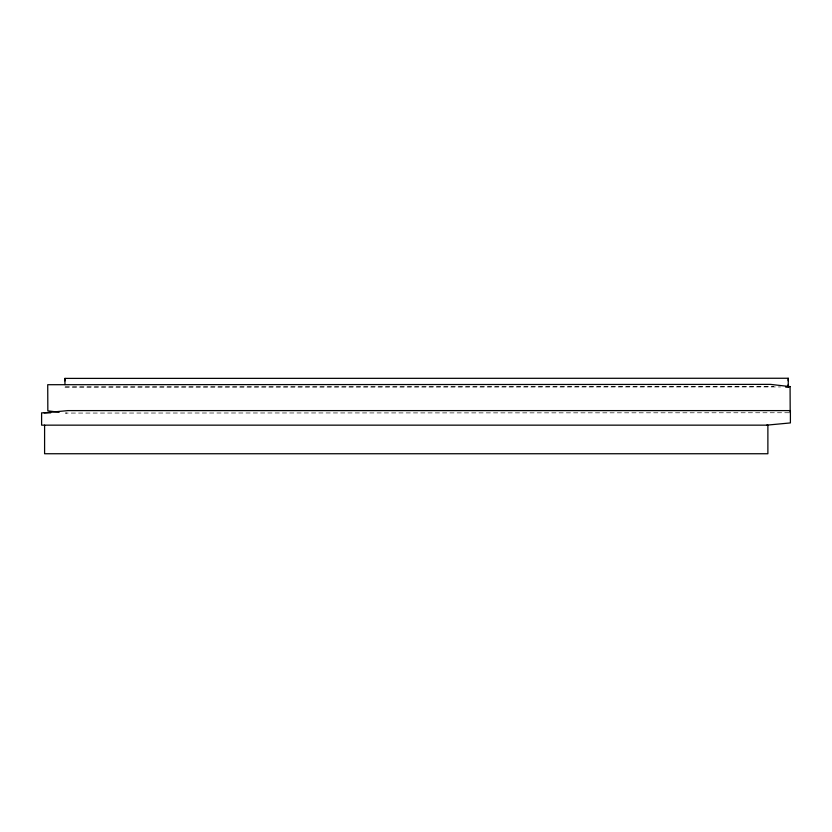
<?xml version="1.0" encoding="UTF-8"?>
<svg xmlns="http://www.w3.org/2000/svg" width="832" height="832" viewBox="0 0 832 832"><rect width="100%" height="100%" fill="white"/><g stroke="black" fill="none" stroke-linecap="round" stroke-linejoin="round"><path stroke-width="0.62" stroke-dasharray="4.16 3.12" d="M65.302 386.932L773.874 386.61M64.969 387.088L780.468 386.942M788.892 412.745L65.416 413.067L67.35 413.067"/><path stroke-width="1.25" d="M44.21 412.838L67.912 410.602L790.4 410.602L790.4 422.926L766.698 425.152M64.938 380.879L64.938 378.404L788.226 378.258L788.268 386.942L785.668 386.942M790.192 412.745L790.078 386.61L770.578 384.384L47.726 384.706L47.84 410.842L59.134 412.277M785.554 386.61L790.078 386.61M50.71 412.838L41.6 412.838L41.6 425.152L767.884 425.152L767.884 453.742L44.595 453.742L44.595 425.152M64.938 378.404L64.969 384.613M788.268 384.467L788.268 386.942M788.226 378.258L788.226 380.734"/></g></svg>
